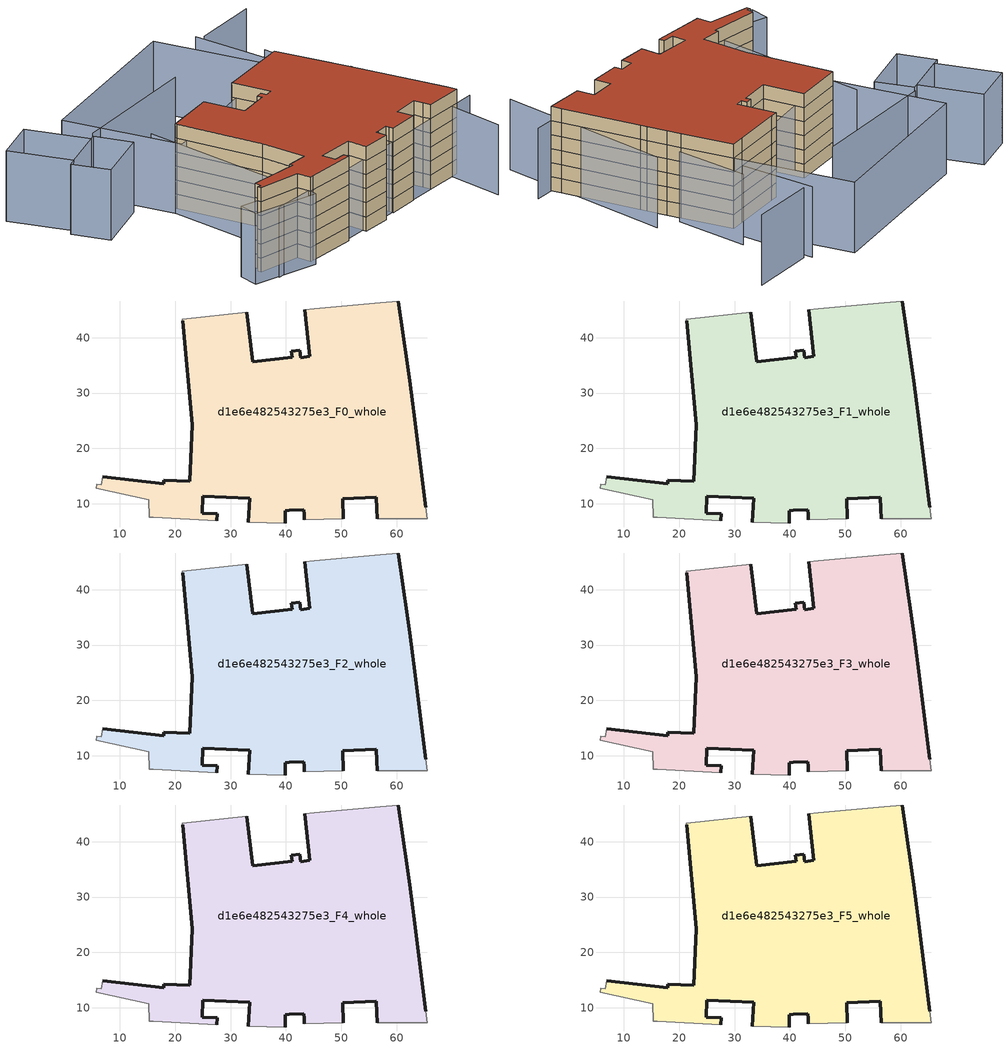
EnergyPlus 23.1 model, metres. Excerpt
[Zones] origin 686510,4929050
d1e6e482543275e3_F0_whole
 floor ground (EU_floor_Construction): 60.27,46.62 61.88,35.34 62.32,32.22 62.91,28.09 63.09,26.61 65.21,9.43 65.47,7.27 56.46,7.35 56.39,9.08 56.29,11.17 50.22,10.9 50.37,7.27 43.3,7.13 43.27,8.15 43.25,8.9 40.56,8.81 39.84,8.79 39.9,6.54 33.24,6.66 33.43,11.02 25.02,11.41 24.88,8.32 27.59,8.2 27.53,6.93 16.08,7.55 15.34,7.61 15.27,10.72 5.79,12.77 5.86,13.58 6.62,13.43 6.92,14.92 17.95,13.6 17.98,14.29 22.65,14.08 23.13,24.25 21.41,43.06 21.33,43.35 32.97,44.63 33.99,35.64 41.11,36.44 40.98,37.54 42.49,37.72 42.64,36.42 44.32,36.61 43.37,45.03 45.15,45.21 57.02,46.29 z0
 wall outside (EU_wall_Construction): 27.53,6.93 27.59,8.2 24.88,8.32 25.02,11.41 33.43,11.02 33.24,6.66 / 39.9,6.54 39.84,8.79 40.56,8.81 43.25,8.9 43.27,8.15 43.3,7.13 / 50.37,7.27 50.22,10.9 56.29,11.17 56.39,9.08 56.46,7.35 / 65.21,9.43 63.09,26.61 62.91,28.09 62.32,32.22 61.88,35.34 60.27,46.62 / 43.37,45.03 44.32,36.61 42.64,36.42 42.49,37.72 40.98,37.54 41.11,36.44 33.99,35.64 32.97,44.63 / 21.41,43.06 23.13,24.25 22.65,14.08 17.98,14.29 17.95,13.6 6.92,14.92 z0:3
 wall adiabatic (EU_wall_Construction): 6.92,14.92 6.62,13.43 5.86,13.58 5.79,12.77 15.27,10.72 15.34,7.61 16.08,7.55 27.53,6.93 / 33.24,6.66 39.9,6.54 / 43.3,7.13 50.37,7.27 / 56.46,7.35 65.47,7.27 65.21,9.43 / 60.27,46.62 57.02,46.29 45.15,45.21 43.37,45.03 / 32.97,44.63 21.33,43.35 21.41,43.06 z0:3
d1e6e482543275e3_F1_whole
 floor to d1e6e482543275e3_F0_whole (EU_floor_Construction): 60.27,46.62 61.88,35.34 62.32,32.22 62.91,28.09 63.09,26.61 65.21,9.43 65.47,7.27 56.46,7.35 56.39,9.08 56.29,11.17 50.22,10.9 50.37,7.27 43.3,7.13 43.27,8.15 43.25,8.9 40.56,8.81 39.84,8.79 39.9,6.54 33.24,6.66 33.43,11.02 25.02,11.41 24.88,8.32 27.59,8.2 27.53,6.93 16.08,7.55 15.34,7.61 15.27,10.72 5.79,12.77 5.86,13.58 6.62,13.43 6.92,14.92 17.95,13.6 17.98,14.29 22.65,14.08 23.13,24.25 21.41,43.06 21.33,43.35 32.97,44.63 33.99,35.64 41.11,36.44 40.98,37.54 42.49,37.72 42.64,36.42 44.32,36.61 43.37,45.03 45.15,45.21 57.02,46.29 z3
 wall outside (EU_wall_Construction): 27.53,6.93 27.59,8.2 24.88,8.32 25.02,11.41 33.43,11.02 33.24,6.66 / 39.9,6.54 39.84,8.79 40.56,8.81 43.25,8.9 43.27,8.15 43.3,7.13 / 50.37,7.27 50.22,10.9 56.29,11.17 56.39,9.08 56.46,7.35 / 65.21,9.43 63.09,26.61 62.91,28.09 62.32,32.22 61.88,35.34 60.27,46.62 / 43.37,45.03 44.32,36.61 42.64,36.42 42.49,37.72 40.98,37.54 41.11,36.44 33.99,35.64 32.97,44.63 / 21.41,43.06 23.13,24.25 22.65,14.08 17.98,14.29 17.95,13.6 6.92,14.92 z3:6
 wall adiabatic (EU_wall_Construction): 6.92,14.92 6.62,13.43 5.86,13.58 5.79,12.77 15.27,10.72 15.34,7.61 16.08,7.55 27.53,6.93 / 33.24,6.66 39.9,6.54 / 43.3,7.13 50.37,7.27 / 56.46,7.35 65.47,7.27 65.21,9.43 / 60.27,46.62 57.02,46.29 45.15,45.21 43.37,45.03 / 32.97,44.63 21.33,43.35 21.41,43.06 z3:6
d1e6e482543275e3_F2_whole
 floor to d1e6e482543275e3_F1_whole (EU_floor_Construction): 60.27,46.62 61.88,35.34 62.32,32.22 62.91,28.09 63.09,26.61 65.21,9.43 65.47,7.27 56.46,7.35 56.39,9.08 56.29,11.17 50.22,10.9 50.37,7.27 43.3,7.13 43.27,8.15 43.25,8.9 40.56,8.81 39.84,8.79 39.9,6.54 33.24,6.66 33.43,11.02 25.02,11.41 24.88,8.32 27.59,8.2 27.53,6.93 16.08,7.55 15.34,7.61 15.27,10.72 5.79,12.77 5.86,13.58 6.62,13.43 6.92,14.92 17.95,13.6 17.98,14.29 22.65,14.08 23.13,24.25 21.41,43.06 21.33,43.35 32.97,44.63 33.99,35.64 41.11,36.44 40.98,37.54 42.49,37.72 42.64,36.42 44.32,36.61 43.37,45.03 45.15,45.21 57.02,46.29 z6
 wall outside (EU_wall_Construction): 27.53,6.93 27.59,8.2 24.88,8.32 25.02,11.41 33.43,11.02 33.24,6.66 / 39.9,6.54 39.84,8.79 40.56,8.81 43.25,8.9 43.27,8.15 43.3,7.13 / 50.37,7.27 50.22,10.9 56.29,11.17 56.39,9.08 56.46,7.35 / 65.21,9.43 63.09,26.61 62.91,28.09 62.32,32.22 61.88,35.34 60.27,46.62 / 43.37,45.03 44.32,36.61 42.64,36.42 42.49,37.72 40.98,37.54 41.11,36.44 33.99,35.64 32.97,44.63 / 21.41,43.06 23.13,24.25 22.65,14.08 17.98,14.29 17.95,13.6 6.92,14.92 z6:9
 wall adiabatic (EU_wall_Construction): 6.92,14.92 6.62,13.43 5.86,13.58 5.79,12.77 15.27,10.72 15.34,7.61 16.08,7.55 27.53,6.93 / 33.24,6.66 39.9,6.54 / 43.3,7.13 50.37,7.27 / 56.46,7.35 65.47,7.27 65.21,9.43 / 60.27,46.62 57.02,46.29 45.15,45.21 43.37,45.03 / 32.97,44.63 21.33,43.35 21.41,43.06 z6:9
d1e6e482543275e3_F3_whole
 floor to d1e6e482543275e3_F2_whole (EU_floor_Construction): 60.27,46.62 61.88,35.34 62.32,32.22 62.91,28.09 63.09,26.61 65.21,9.43 65.47,7.27 56.46,7.35 56.39,9.08 56.29,11.17 50.22,10.9 50.37,7.27 43.3,7.13 43.27,8.15 43.25,8.9 40.56,8.81 39.84,8.79 39.9,6.54 33.24,6.66 33.43,11.02 25.02,11.41 24.88,8.32 27.59,8.2 27.53,6.93 16.08,7.55 15.34,7.61 15.27,10.72 5.79,12.77 5.86,13.58 6.62,13.43 6.92,14.92 17.95,13.6 17.98,14.29 22.65,14.08 23.13,24.25 21.41,43.06 21.33,43.35 32.97,44.63 33.99,35.64 41.11,36.44 40.98,37.54 42.49,37.72 42.64,36.42 44.32,36.61 43.37,45.03 45.15,45.21 57.02,46.29 z9
 wall outside (EU_wall_Construction): 27.53,6.93 27.59,8.2 24.88,8.32 25.02,11.41 33.43,11.02 33.24,6.66 / 39.9,6.54 39.84,8.79 40.56,8.81 43.25,8.9 43.27,8.15 43.3,7.13 / 50.37,7.27 50.22,10.9 56.29,11.17 56.39,9.08 56.46,7.35 / 65.21,9.43 63.09,26.61 62.91,28.09 62.32,32.22 61.88,35.34 60.27,46.62 / 43.37,45.03 44.32,36.61 42.64,36.42 42.49,37.72 40.98,37.54 41.11,36.44 33.99,35.64 32.97,44.63 / 21.41,43.06 23.13,24.25 22.65,14.08 17.98,14.29 17.95,13.6 6.92,14.92 z9:12
 wall adiabatic (EU_wall_Construction): 6.92,14.92 6.62,13.43 5.86,13.58 5.79,12.77 15.27,10.72 15.34,7.61 16.08,7.55 27.53,6.93 / 33.24,6.66 39.9,6.54 / 43.3,7.13 50.37,7.27 / 56.46,7.35 65.47,7.27 65.21,9.43 / 60.27,46.62 57.02,46.29 45.15,45.21 43.37,45.03 / 32.97,44.63 21.33,43.35 21.41,43.06 z9:12
d1e6e482543275e3_F4_whole
 floor to d1e6e482543275e3_F3_whole (EU_floor_Construction): 60.27,46.62 61.88,35.34 62.32,32.22 62.91,28.09 63.09,26.61 65.21,9.43 65.47,7.27 56.46,7.35 56.39,9.08 56.29,11.17 50.22,10.9 50.37,7.27 43.3,7.13 43.27,8.15 43.25,8.9 40.56,8.81 39.84,8.79 39.9,6.54 33.24,6.66 33.43,11.02 25.02,11.41 24.88,8.32 27.59,8.2 27.53,6.93 16.08,7.55 15.34,7.61 15.27,10.72 5.79,12.77 5.86,13.58 6.62,13.43 6.92,14.92 17.95,13.6 17.98,14.29 22.65,14.08 23.13,24.25 21.41,43.06 21.33,43.35 32.97,44.63 33.99,35.64 41.11,36.44 40.98,37.54 42.49,37.72 42.64,36.42 44.32,36.61 43.37,45.03 45.15,45.21 57.02,46.29 z12
 wall outside (EU_wall_Construction): 27.53,6.93 27.59,8.2 24.88,8.32 25.02,11.41 33.43,11.02 33.24,6.66 / 39.9,6.54 39.84,8.79 40.56,8.81 43.25,8.9 43.27,8.15 43.3,7.13 / 50.37,7.27 50.22,10.9 56.29,11.17 56.39,9.08 56.46,7.35 / 65.21,9.43 63.09,26.61 62.91,28.09 62.32,32.22 61.88,35.34 60.27,46.62 / 43.37,45.03 44.32,36.61 42.64,36.42 42.49,37.72 40.98,37.54 41.11,36.44 33.99,35.64 32.97,44.63 / 21.41,43.06 23.13,24.25 22.65,14.08 17.98,14.29 17.95,13.6 6.92,14.92 z12:15
 wall adiabatic (EU_wall_Construction): 6.92,14.92 6.62,13.43 5.86,13.58 5.79,12.77 15.27,10.72 15.34,7.61 16.08,7.55 27.53,6.93 / 33.24,6.66 39.9,6.54 / 43.3,7.13 50.37,7.27 / 56.46,7.35 65.47,7.27 65.21,9.43 / 60.27,46.62 57.02,46.29 45.15,45.21 43.37,45.03 / 32.97,44.63 21.33,43.35 21.41,43.06 z12:15
d1e6e482543275e3_F5_whole
 floor to d1e6e482543275e3_F4_whole (EU_floor_Construction): 60.27,46.62 61.88,35.34 62.32,32.22 62.91,28.09 63.09,26.61 65.21,9.43 65.47,7.27 56.46,7.35 56.39,9.08 56.29,11.17 50.22,10.9 50.37,7.27 43.3,7.13 43.27,8.15 43.25,8.9 40.56,8.81 39.84,8.79 39.9,6.54 33.24,6.66 33.43,11.02 25.02,11.41 24.88,8.32 27.59,8.2 27.53,6.93 16.08,7.55 15.34,7.61 15.27,10.72 5.79,12.77 5.86,13.58 6.62,13.43 6.92,14.92 17.95,13.6 17.98,14.29 22.65,14.08 23.13,24.25 21.41,43.06 21.33,43.35 32.97,44.63 33.99,35.64 41.11,36.44 40.98,37.54 42.49,37.72 42.64,36.42 44.32,36.61 43.37,45.03 45.15,45.21 57.02,46.29 z15
 wall outside (EU_wall_Construction): 27.53,6.93 27.59,8.2 24.88,8.32 25.02,11.41 33.43,11.02 33.24,6.66 / 39.9,6.54 39.84,8.79 40.56,8.81 43.25,8.9 43.27,8.15 43.3,7.13 / 50.37,7.27 50.22,10.9 56.29,11.17 56.39,9.08 56.46,7.35 / 65.21,9.43 63.09,26.61 62.91,28.09 62.32,32.22 61.88,35.34 60.27,46.62 / 43.37,45.03 44.32,36.61 42.64,36.42 42.49,37.72 40.98,37.54 41.11,36.44 33.99,35.64 32.97,44.63 / 21.41,43.06 23.13,24.25 22.65,14.08 17.98,14.29 17.95,13.6 6.92,14.92 z15:18
 wall adiabatic (EU_wall_Construction): 6.92,14.92 6.62,13.43 5.86,13.58 5.79,12.77 15.27,10.72 15.34,7.61 16.08,7.55 27.53,6.93 / 33.24,6.66 39.9,6.54 / 43.3,7.13 50.37,7.27 / 56.46,7.35 65.47,7.27 65.21,9.43 / 60.27,46.62 57.02,46.29 45.15,45.21 43.37,45.03 / 32.97,44.63 21.33,43.35 21.41,43.06 z15:18
 roof outside (EU_roof_Construction): 65.47,7.27 65.21,9.43 63.09,26.61 62.91,28.09 62.32,32.22 61.88,35.34 60.27,46.62 57.02,46.29 45.15,45.21 43.37,45.03 44.32,36.61 42.64,36.42 42.49,37.72 40.98,37.54 41.11,36.44 33.99,35.64 32.97,44.63 21.33,43.35 21.41,43.06 23.13,24.25 22.65,14.08 17.98,14.29 17.95,13.6 6.92,14.92 6.62,13.43 5.86,13.58 5.79,12.77 15.27,10.72 15.34,7.61 16.08,7.55 27.53,6.93 27.59,8.2 24.88,8.32 25.02,11.41 33.43,11.02 33.24,6.66 39.9,6.54 39.84,8.79 40.56,8.81 43.25,8.9 43.27,8.15 43.3,7.13 50.37,7.27 50.22,10.9 56.29,11.17 56.39,9.08 56.46,7.35 z18
shading: 16.02,7.55 69.91,7.28 / 61.64,-4.95 68.25,34.04 / 63.56,36.12 65.4,52.27 / 5.78,8.49 16.1,7.99 / 20.24,48.29 15.29,12.53 / 44.93,59.39 14.26,57.89 / 62.24,49.98 62.87,66.75 / 79.24,65.96 64.05,65.51 / 1.9,14.78 16.2,10.44 / 16.2,10.44 14.88,6.1 / 14.88,6.1 0.59,10.45 / 0.59,10.45 1.9,14.78 / -0.22,53.3 12.96,56.99 / 12.96,56.99 15.21,48.98 / 15.21,48.98 2.02,45.29 / 2.02,45.29 -0.22,53.3 / 11.88,56.66 1.58,53.79 / 1.58,53.79 -2.15,67.16 / -2.15,67.16 8.15,70.03 / 8.15,70.03 11.88,56.66 / 56.46,72.29 60.27,46.62 / 60.27,46.62 19.59,40.59 / 19.59,40.59 15.79,66.26 / 15.79,66.26 56.46,72.29 z0:15
[Building]
EU S2 Campaign: North Axis=0; Terrain=City; Solar Distribution=FullExterior
[Site:Location]
Bologna: Latitude=44.5; Longitude=11.25; Time Zone=1; Elevation=37
[SizingPeriod:WeatherFileDays]
AnnualSizingPeriod: Begin Month=1; Begin Day of Month=1; End Month=12; End Day of Month=31; Day of Week for Start Day=Monday; Use Weather File Daylight Saving Period=No; Use Weather File Rain and Snow Indicators=No
[MATERIAL]
EU_InternalMass_Material: Roughness=MediumRough; Thickness=0.1; Conductivity=1; Density=1800; Specific Heat=900; Thermal Absorptance=0.9; Solar Absorptance=0.7; Visible Absorptance=0.7
[MATERIAL:NOMASS] Roughness=MediumRough; Thermal Absorptance=0.9; Solar Absorptance=0.7; Visible Absorptance=0.7
Name | Thermal Resistance
EU_wall_NoMass | 0.905828
EU_roof_NoMass | 0.37593
EU_floor_NoMass | 0.67114
[CONSTRUCTION]
EU_wall_Construction: EU_wall_NoMass
EU_roof_Construction: EU_roof_NoMass
EU_floor_Construction: EU_floor_NoMass
EU_InternalMass_Construction: EU_InternalMass_Material
[ZONE] Type=1; Multiplier=1; Ceiling Height=autocalculate; Volume=4393.23; Floor Area=autocalculate; Part of Total Floor Area=Yes
d1e6e482543275e3_F0_whole; d1e6e482543275e3_F1_whole; d1e6e482543275e3_F2_whole; d1e6e482543275e3_F3_whole; d1e6e482543275e3_F4_whole; d1e6e482543275e3_F5_whole
[INTERNALMASS] Construction=EU_InternalMass_Construction; Surface Area=1308.11
Name | Zone or ZoneList
d1e6e482543275e3_F0_whole_EU_InternalMass | d1e6e482543275e3_F0_whole
d1e6e482543275e3_F1_whole_EU_InternalMass | d1e6e482543275e3_F1_whole
d1e6e482543275e3_F2_whole_EU_InternalMass | d1e6e482543275e3_F2_whole
d1e6e482543275e3_F3_whole_EU_InternalMass | d1e6e482543275e3_F3_whole
d1e6e482543275e3_F4_whole_EU_InternalMass | d1e6e482543275e3_F4_whole
d1e6e482543275e3_F5_whole_EU_InternalMass | d1e6e482543275e3_F5_whole
[OTHEREQUIPMENT] Fuel Type=Electricity; Design Level Calculation Method=Watts/Area; Power per Zone Floor Area=1; Fraction Latent=0; Fraction Radiant=0; Fraction Lost=0; Carbon Dioxide Generation Rate=0; EndUse Subcategory=EU_Step8_InternalGains
Name | Zone or ZoneList or Space or SpaceList | Schedule
EU_Step8_InternalGain_d1e6e482543275e3_F0_whole_f000 | d1e6e482543275e3_F0_whole | EU_Step8_GainSchedule_d1e6e482543275e3_F0_whole_f000
EU_Step8_InternalGain_d1e6e482543275e3_F1_whole_f000 | d1e6e482543275e3_F1_whole | EU_Step8_GainSchedule_d1e6e482543275e3_F1_whole_f000
EU_Step8_InternalGain_d1e6e482543275e3_F2_whole_f000 | d1e6e482543275e3_F2_whole | EU_Step8_GainSchedule_d1e6e482543275e3_F2_whole_f000
EU_Step8_InternalGain_d1e6e482543275e3_F3_whole_f000 | d1e6e482543275e3_F3_whole | EU_Step8_GainSchedule_d1e6e482543275e3_F3_whole_f000
EU_Step8_InternalGain_d1e6e482543275e3_F4_whole_f000 | d1e6e482543275e3_F4_whole | EU_Step8_GainSchedule_d1e6e482543275e3_F4_whole_f000
EU_Step8_InternalGain_d1e6e482543275e3_F5_whole_f000 | d1e6e482543275e3_F5_whole | EU_Step8_GainSchedule_d1e6e482543275e3_F5_whole_f000
[ZONEVENTILATION:DESIGNFLOWRATE] Schedule=EU_AlwaysOn; Design Flow Rate Calculation Method=AirChanges/Hour; Air Changes per Hour=0.73129; Ventilation Type=Natural; Fan Pressure Rise=0; Fan Total Efficiency=1; Constant Term Coefficient=1; Temperature Term Coefficient=0; Velocity Term Coefficient=0; Velocity Squared Term Coefficient=0; Minimum Indoor Temperature=-100; Maximum Indoor Temperature=100; Delta Temperature=-100; Minimum Outdoor Temperature=-100; Maximum Outdoor Temperature=100; Maximum Wind Speed=40
Name | Zone or ZoneList or Space or SpaceList
EU_ConstantAir_d1e6e482543275e3_F0_whole | d1e6e482543275e3_F0_whole
EU_ConstantAir_d1e6e482543275e3_F1_whole | d1e6e482543275e3_F1_whole
EU_ConstantAir_d1e6e482543275e3_F2_whole | d1e6e482543275e3_F2_whole
EU_ConstantAir_d1e6e482543275e3_F3_whole | d1e6e482543275e3_F3_whole
EU_ConstantAir_d1e6e482543275e3_F4_whole | d1e6e482543275e3_F4_whole
EU_ConstantAir_d1e6e482543275e3_F5_whole | d1e6e482543275e3_F5_whole
[HVACTEMPLATE:THERMOSTAT] Constant Heating Setpoint=20; Constant Cooling Setpoint=50
EU_HeatOnly_d1e6e482543275e3_F0_whole; EU_HeatOnly_d1e6e482543275e3_F1_whole; EU_HeatOnly_d1e6e482543275e3_F2_whole; EU_HeatOnly_d1e6e482543275e3_F3_whole; EU_HeatOnly_d1e6e482543275e3_F4_whole; EU_HeatOnly_d1e6e482543275e3_F5_whole
[HVACTEMPLATE:ZONE:IDEALLOADSAIRSYSTEM] System Availability Schedule=EU_AlwaysOn; Maximum Heating Supply Air Temperature=50; Minimum Cooling Supply Air Temperature=13; Maximum Heating Supply Air Humidity Ratio=0.0156; Minimum Cooling Supply Air Humidity Ratio=0.0077; Heating Limit=NoLimit; Cooling Limit=NoLimit; Heating Availability Schedule=EU_AlwaysOn; Cooling Availability Schedule=EU_CoolingOff; Dehumidification Control Type=ConstantSensibleHeatRatio; Cooling Sensible Heat Ratio=0.7; Dehumidification Setpoint=60; Humidification Control Type=None; Humidification Setpoint=30; Outdoor Air Method=None; Outdoor Air Flow Rate per Person=0.00944; Outdoor Air Flow Rate per Zone Floor Area=0; Outdoor Air Flow Rate per Zone=0; Demand Controlled Ventilation Type=None; Outdoor Air Economizer Type=NoEconomizer; Heat Recovery Type=None; Sensible Heat Recovery Effectiveness=0.7; Latent Heat Recovery Effectiveness=0.65
Name | Template Thermostat
d1e6e482543275e3_F0_whole | EU_HeatOnly_d1e6e482543275e3_F0_whole
d1e6e482543275e3_F1_whole | EU_HeatOnly_d1e6e482543275e3_F1_whole
d1e6e482543275e3_F2_whole | EU_HeatOnly_d1e6e482543275e3_F2_whole
d1e6e482543275e3_F3_whole | EU_HeatOnly_d1e6e482543275e3_F3_whole
d1e6e482543275e3_F4_whole | EU_HeatOnly_d1e6e482543275e3_F4_whole
d1e6e482543275e3_F5_whole | EU_HeatOnly_d1e6e482543275e3_F5_whole
[SIZING:ZONE] Zone Cooling Design Supply Air Temperature Input Method=SupplyAirTemperature; Zone Cooling Design Supply Air Temperature=13; Zone Heating Design Supply Air Temperature Input Method=SupplyAirTemperature; Zone Heating Design Supply Air Temperature=50; Zone Cooling Design Supply Air Humidity Ratio=0.008; Zone Heating Design Supply Air Humidity Ratio=0.008; Cooling Design Air Flow Method=DesignDay; Cooling Design Air Flow Rate=0; Cooling Minimum Air Flow per Zone Floor Area=0.000762; Cooling Minimum Air Flow=0; Cooling Minimum Air Flow Fraction=0.2; Heating Design Air Flow Method=DesignDay; Heating Design Air Flow Rate=0; Heating Maximum Air Flow per Zone Floor Area=0.002032; Heating Maximum Air Flow=0.141576; Heating Maximum Air Flow Fraction=0.3; Account for Dedicated Outdoor Air System=No; Dedicated Outdoor Air System Control Strategy=NeutralSupplyAir; Dedicated Outdoor Air Low Setpoint Temperature for Design=autosize; Dedicated Outdoor Air High Setpoint Temperature for Design=autosize; Zone Load Sizing Method=Sensible Load Only No Latent Load; Zone Latent Cooling Design Supply Air Humidity Ratio Input Method=HumidityRatioDifference; Zone Cooling Design Supply Air Humidity Ratio Difference=0.005; Zone Latent Heating Design Supply Air Humidity Ratio Input Method=HumidityRatioDifference; Zone Humidification Design Supply Air Humidity Ratio Difference=0.005
d1e6e482543275e3_F0_whole; d1e6e482543275e3_F1_whole; d1e6e482543275e3_F2_whole; d1e6e482543275e3_F3_whole; d1e6e482543275e3_F4_whole; d1e6e482543275e3_F5_whole
[SCHEDULE:CONSTANT]
Name | Hourly Value
EU_AlwaysOn | 1
EU_CoolingOff | 0
[SCHEDULE:FILE] Column Number=1; Rows to Skip at Top=0; Number of Hours of Data=8760; Column Separator=Comma; Interpolate to Timestep=No; Minutes per Item=60; Adjust Schedule for Daylight Savings=Yes
Name | File
EU_Step8_GainSchedule_d1e6e482543275e3_F0_whole_f000 | ../../schedules/d1e6e482543275e3/d1e6e482543275e3_F0_whole_f000_gain.csv
EU_Step8_GainSchedule_d1e6e482543275e3_F1_whole_f000 | ../../schedules/d1e6e482543275e3/d1e6e482543275e3_F1_whole_f000_gain.csv
EU_Step8_GainSchedule_d1e6e482543275e3_F2_whole_f000 | ../../schedules/d1e6e482543275e3/d1e6e482543275e3_F2_whole_f000_gain.csv
EU_Step8_GainSchedule_d1e6e482543275e3_F3_whole_f000 | ../../schedules/d1e6e482543275e3/d1e6e482543275e3_F3_whole_f000_gain.csv
EU_Step8_GainSchedule_d1e6e482543275e3_F4_whole_f000 | ../../schedules/d1e6e482543275e3/d1e6e482543275e3_F4_whole_f000_gain.csv
EU_Step8_GainSchedule_d1e6e482543275e3_F5_whole_f000 | ../../schedules/d1e6e482543275e3/d1e6e482543275e3_F5_whole_f000_gain.csv
